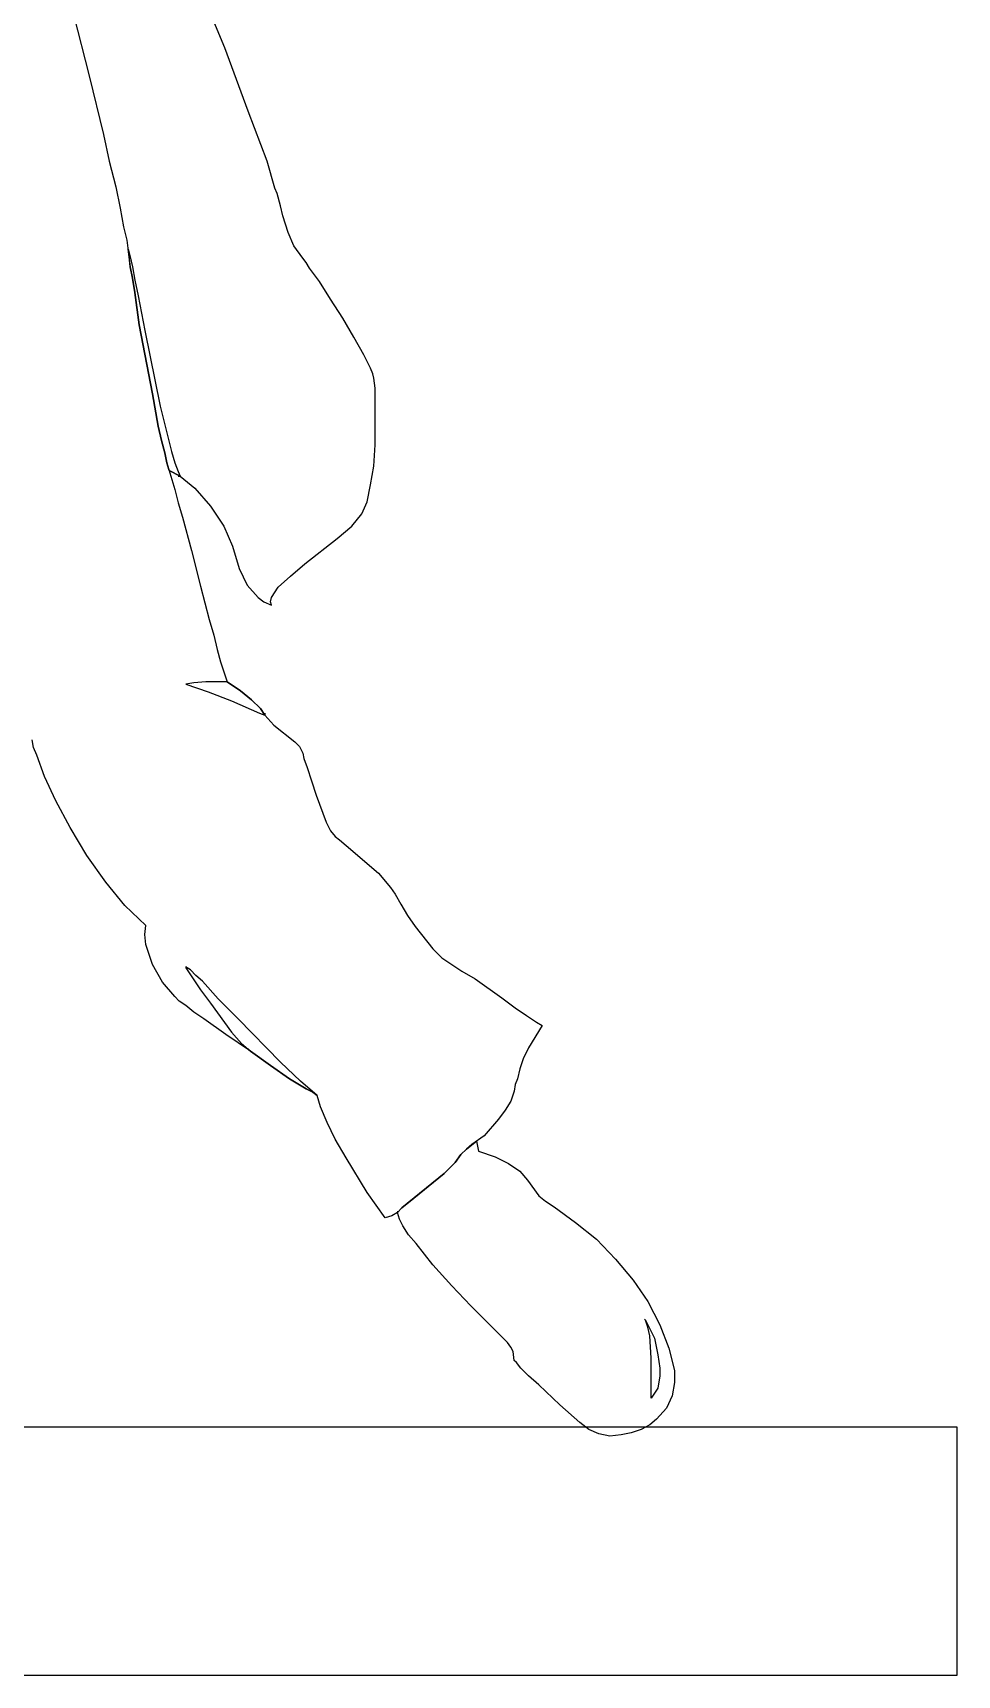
# Model space of a CAD drawing. Extents: x 0 to 10.6, y 0 to 13.5.
# Drawn here: x 6.34 to 10.58, y 0 to 7.53 of the extents above; entities that cross this region are included whole.
import ezdxf

# ---------------------------------------------------------------- set-up
doc = ezdxf.new("R2010")
doc.units = 0
doc.layers.add('CK_LEVEL_1', color=7, linetype='CONTINUOUS')

msp = doc.modelspace()

# ---------------------------------------------------------------- linework, layer by layer
at = {"layer": 'CK_LEVEL_1', "color": 2, "linetype": 'CONTINUOUS'}
for p, q in [((7.219665, 7.464573), (6.954349, 8.107455)), ((6.525761, 7.61764), (6.597192, 7.337017)), ((7.326812, 7.173745), (7.219665, 7.464573)), ((6.597192, 7.337017), (6.663521, 7.066598)), ((7.41355, 6.944145), (7.326812, 7.173745)), ((6.663521, 7.066598), (6.689032, 6.944145)), ((6.689032, 6.944145), (6.719646, 6.826793)), ((7.449266, 6.821691), (7.41355, 6.944145)), ((6.719646, 6.826793), (6.740055, 6.729851)), ((7.45947, 6.79618), (7.449266, 6.821691)), ((7.474777, 6.740055), (7.45947, 6.79618)), ((6.740055, 6.729851), (6.755361, 6.643113)), ((7.484981, 6.694135), (7.474777, 6.740055)), ((6.755361, 6.643113), (6.770668, 6.581886)), ((7.510493, 6.617601), (7.484981, 6.694135)), ((6.770668, 6.581886), (6.785975, 6.459432)), ((7.536004, 6.556375), (7.510493, 6.617601)), ((7.576822, 6.50025), (7.536004, 6.556375)), ((6.780873, 6.505352), (6.77577, 6.541068)), ((6.77577, 6.541068), (6.785975, 6.505352)), ((6.785975, 6.459432), (6.780873, 6.505352)), ((6.785975, 6.505352), (6.796179, 6.459432)), ((7.592128, 6.479841), (7.576822, 6.50025)), ((7.607435, 6.45433), (7.592128, 6.479841)), ((6.785975, 6.459432), (6.796179, 6.40841)), ((6.796179, 6.40841), (6.785975, 6.459432)), ((6.796179, 6.459432), (6.806384, 6.398205)), ((6.796179, 6.40841), (6.806384, 6.342081)), ((6.806384, 6.342081), (6.796179, 6.40841)), ((7.653355, 6.393103), (7.607435, 6.45433)), ((6.806384, 6.398205), (6.821691, 6.326774)), ((6.806384, 6.342081), (6.826793, 6.194116)), ((6.826793, 6.194116), (6.806384, 6.342081)), ((7.704378, 6.311467), (7.653355, 6.393103)), ((6.821691, 6.326774), (6.852304, 6.168605)), ((7.760502, 6.224729), (7.704378, 6.311467)), ((6.826793, 6.194116), (6.88802, 5.877777)), ((6.88802, 5.877777), (6.826793, 6.194116)), ((7.811525, 6.137991), (7.760502, 6.224729)), ((6.852304, 6.168605), (6.923735, 5.821653)), ((7.857445, 6.056355), (7.811525, 6.137991)), ((7.888058, 5.995129), (7.857445, 6.056355)), ((7.898263, 5.969617), (7.888058, 5.995129)), ((7.903365, 5.949208), (7.898263, 5.969617)), ((6.88802, 5.877777), (6.913531, 5.729812)), ((6.913531, 5.729812), (6.88802, 5.877777)), ((7.908467, 5.903288), (7.903365, 5.949208)), ((7.908467, 5.643074), (7.908467, 5.903288)), ((6.923735, 5.821653), (6.974758, 5.612461)), ((6.913531, 5.729812), (6.928838, 5.663483)), ((6.928838, 5.663483), (6.913531, 5.729812)), ((6.928838, 5.663483), (6.944144, 5.607359)), ((6.944144, 5.607359), (6.928838, 5.663483)), ((6.944144, 5.607359), (6.954349, 5.561438)), ((6.954349, 5.561438), (6.944144, 5.607359)), ((6.974758, 5.612461), (6.990064, 5.561438)), ((7.903365, 5.546132), (7.908467, 5.643074)), ((6.954349, 5.561438), (6.990064, 5.438985)), ((6.964553, 5.525723), (6.954349, 5.561438)), ((6.964553, 5.525723), (7.015576, 5.500212)), ((7.015576, 5.500212), (6.964553, 5.525723)), ((6.990064, 5.561438), (7.005371, 5.520621)), ((7.005371, 5.520621), (7.015576, 5.500212)), ((7.005371, 5.500212), (7.015576, 5.500212)), ((7.015576, 5.500212), (7.081905, 5.444087)), ((7.888058, 5.459394), (7.903365, 5.546132)), ((6.990064, 5.438985), (7.005371, 5.377758)), ((7.081905, 5.444087), (7.153336, 5.362451)), ((7.872751, 5.38286), (7.888058, 5.459394)), ((7.005371, 5.377758), (7.02578, 5.311429)), ((7.153336, 5.362451), (7.214563, 5.270611)), ((7.84724, 5.326736), (7.872751, 5.38286)), ((7.02578, 5.311429), (7.066598, 5.158362)), ((7.80132, 5.270611), (7.84724, 5.326736)), ((7.214563, 5.270611), (7.255381, 5.178771)), ((7.587026, 5.097135), (7.734991, 5.214486)), ((7.734991, 5.214486), (7.80132, 5.270611)), ((7.066598, 5.158362), (7.107416, 4.99509)), ((7.255381, 5.178771), (7.285994, 5.076726)), ((7.285994, 5.076726), (7.32171, 5.000192)), ((7.520697, 5.04101), (7.587026, 5.097135)), ((7.107416, 4.99509), (7.148234, 4.842023)), ((7.32171, 5.000192), (7.372732, 4.944068)), ((7.433959, 4.944068), (7.464572, 4.989988)), ((7.464572, 4.989988), (7.520697, 5.04101)), ((7.372732, 4.944068), (7.398243, 4.923659)), ((7.398243, 4.923659), (7.433959, 4.908352)), ((7.428857, 4.923659), (7.433959, 4.944068)), ((7.433959, 4.908352), (7.428857, 4.923659)), ((7.148234, 4.842023), (7.168643, 4.770592)), ((7.168643, 4.770592), (7.183949, 4.704263)), ((7.183949, 4.704263), (7.199256, 4.648138)), ((7.199256, 4.648138), (7.22987, 4.556298)), ((7.076802, 4.551196), (7.041087, 4.546093)), ((7.041087, 4.546093), (7.143131, 4.510378)), ((7.132927, 4.556298), (7.076802, 4.551196)), ((7.22987, 4.556298), (7.132927, 4.556298)), ((7.22987, 4.556298), (7.291096, 4.51548)), ((7.291096, 4.51548), (7.22987, 4.556298)), ((7.143131, 4.510378), (7.250278, 4.46956)), ((7.250278, 4.46956), (7.377834, 4.413435)), ((7.291096, 4.51548), (7.342119, 4.474662)), ((7.342119, 4.474662), (7.291096, 4.51548)), ((7.342119, 4.474662), (7.382937, 4.433844)), ((7.382937, 4.433844), (7.342119, 4.474662)), ((7.377834, 4.413435), (7.403346, 4.403231)), ((7.382937, 4.433844), (7.403346, 4.403231)), ((7.403346, 4.403231), (7.382937, 4.433844)), ((7.403346, 4.413435), (7.403346, 4.403231)), ((7.403346, 4.403231), (7.444163, 4.35731)), ((7.444163, 4.35731), (7.541106, 4.280777)), ((6.34208, 4.255266), (6.336978, 4.290981)), ((6.357387, 4.21955), (6.34208, 4.255266)), ((6.393103, 4.122608), (6.357387, 4.21955)), ((7.541106, 4.280777), (7.561515, 4.260368)), ((7.561515, 4.260368), (7.576822, 4.229755)), ((7.576822, 4.229755), (7.581924, 4.204243)), ((7.581924, 4.204243), (7.597231, 4.163425)), ((7.597231, 4.163425), (7.61764, 4.102199)), ((6.444125, 4.010358), (6.393103, 4.122608)), ((7.61764, 4.102199), (7.638048, 4.03587)), ((6.510454, 3.887905), (6.444125, 4.010358)), ((7.638048, 4.03587), (7.683969, 3.913416)), ((6.586988, 3.760349), (6.510454, 3.887905)), ((7.683969, 3.913416), (7.704378, 3.872598)), ((7.704378, 3.872598), (7.724787, 3.847087)), ((7.724787, 3.847087), (7.745195, 3.83178)), ((7.745195, 3.83178), (7.775809, 3.806269)), ((7.775809, 3.806269), (7.923774, 3.678713)), ((6.673726, 3.637895), (6.586988, 3.760349)), ((6.760464, 3.530748), (6.673726, 3.637895)), ((7.923774, 3.678713), (7.979898, 3.612384)), ((7.979898, 3.612384), (8.000307, 3.58177)), ((8.000307, 3.58177), (8.025818, 3.53585)), ((6.857406, 3.438908), (6.760464, 3.530748)), ((8.025818, 3.53585), (8.056432, 3.484828)), ((8.056432, 3.484828), (8.092148, 3.433806)), ((6.852304, 3.39809), (6.857406, 3.438908)), ((6.857406, 3.35217), (6.852304, 3.39809)), ((8.092148, 3.433806), (8.173782, 3.331761)), ((6.88802, 3.26033), (6.857406, 3.35217)), ((8.173783, 3.331761), (8.214602, 3.290943)), ((6.93394, 3.178694), (6.88802, 3.26033)), ((7.046189, 3.245023), (7.041087, 3.250125)), ((7.041087, 3.250125), (7.041087, 3.245023)), ((7.041087, 3.245023), (7.046189, 3.234818)), ((7.061496, 3.234818), (7.046189, 3.245023)), ((8.214601, 3.290943), (8.306441, 3.229716)), ((6.990064, 3.112365), (6.93394, 3.178694)), ((7.046189, 3.234818), (7.0717, 3.199103)), ((7.087007, 3.209307), (7.061496, 3.234818)), ((7.0717, 3.199103), (7.107416, 3.142978)), ((7.11762, 3.183796), (7.087007, 3.209307)), ((7.189052, 3.10216), (7.11762, 3.183796)), ((8.306442, 3.229716), (8.367668, 3.194)), ((8.367668, 3.194), (8.490122, 3.107262)), ((7.010473, 3.091956), (6.990064, 3.112365)), ((7.041087, 3.071547), (7.010473, 3.091956)), ((7.107416, 3.142978), (7.153336, 3.081751)), ((7.280892, 3.01032), (7.189052, 3.10216)), ((8.490122, 3.107262), (8.551349, 3.061342)), ((7.076802, 3.040933), (7.041087, 3.071547)), ((7.122723, 3.01032), (7.076802, 3.040933)), ((7.153336, 3.081751), (7.250278, 2.949093)), ((8.551349, 3.061342), (8.60237, 3.025627)), ((8.602371, 3.025627), (8.648292, 2.995013)), ((7.224767, 2.938889), (7.122723, 3.01032)), ((7.337017, 2.862355), (7.224767, 2.938889)), ((7.250278, 2.949093), (7.296199, 2.898071)), ((7.474777, 2.811333), (7.280892, 3.01032)), ((8.673803, 2.979706), (8.612576, 2.877662)), ((8.648291, 2.995013), (8.673802, 2.979706)), ((7.296199, 2.898071), (7.337017, 2.862355)), ((7.326812, 2.87256), (7.337017, 2.862355)), ((8.612576, 2.877662), (8.587065, 2.826639)), ((7.428857, 2.796026), (7.337017, 2.862355)), ((7.337017, 2.862355), (7.428857, 2.796026)), ((7.515595, 2.734799), (7.428857, 2.796026)), ((7.428857, 2.796026), (7.515595, 2.734799)), ((7.566617, 2.724595), (7.474777, 2.811333)), ((8.587065, 2.826639), (8.571757, 2.780719)), ((7.592128, 2.688879), (7.515595, 2.734799)), ((7.515595, 2.734799), (7.592128, 2.688879)), ((7.643151, 2.658266), (7.566617, 2.724595)), ((8.561553, 2.734799), (8.551349, 2.709288)), ((8.571758, 2.780719), (8.561553, 2.734799)), ((7.622742, 2.673572), (7.592128, 2.688879)), ((7.592128, 2.688879), (7.622742, 2.673572)), ((7.643151, 2.658266), (7.622742, 2.673572)), ((7.622742, 2.673572), (7.643151, 2.658266)), ((7.658457, 2.607243), (7.643151, 2.658266)), ((8.546247, 2.678675), (8.530939, 2.632754)), ((8.551349, 2.709288), (8.546247, 2.678675)), ((7.689071, 2.535812), (7.658457, 2.607243)), ((8.505429, 2.591936), (8.474815, 2.551119)), ((8.53094, 2.632754), (8.505429, 2.591936)), ((7.724787, 2.459278), (7.689071, 2.535812)), ((8.474815, 2.551119), (8.408486, 2.474585)), ((7.775809, 2.37254), (7.724787, 2.459278)), ((8.301339, 2.387847), (8.32685, 2.413358)), ((8.32685, 2.413358), (8.301339, 2.387847)), ((8.32685, 2.413358), (8.372771, 2.449074)), ((8.352362, 2.433767), (8.32685, 2.413358)), ((8.408486, 2.474585), (8.352363, 2.433767)), ((8.372771, 2.449074), (8.382976, 2.403154)), ((7.872751, 2.214371), (7.775809, 2.37254)), ((8.224806, 2.301109), (8.275827, 2.352131)), ((8.275828, 2.352131), (8.224807, 2.301109)), ((8.275828, 2.352131), (8.301339, 2.387847)), ((8.301339, 2.387847), (8.275828, 2.352131)), ((8.382975, 2.403154), (8.459509, 2.377643)), ((8.459509, 2.377643), (8.520735, 2.347029)), ((8.520735, 2.347029), (8.571757, 2.311313)), ((8.224806, 2.301109), (8.030921, 2.14294)), ((8.061534, 2.168451), (8.224806, 2.301109)), ((8.571758, 2.311313), (8.607474, 2.270496)), ((8.607474, 2.270496), (8.658496, 2.199064)), ((7.954387, 2.097019), (7.872751, 2.214371)), ((8.658496, 2.199064), (8.689109, 2.173553)), ((8.010512, 2.122531), (7.985002, 2.107224)), ((8.020716, 2.091917), (8.010511, 2.122531)), ((8.010512, 2.122531), (8.030921, 2.14294)), ((8.030921, 2.14294), (8.010512, 2.122531)), ((8.010512, 2.127633), (8.010512, 2.122531)), ((8.030921, 2.14294), (8.061534, 2.168451)), ((8.689109, 2.173553), (8.729927, 2.148042)), ((8.729927, 2.148042), (8.82687, 2.076611)), ((7.985001, 2.107224), (7.954387, 2.097019)), ((8.036023, 2.061304), (8.020716, 2.091917)), ((8.061534, 2.020486), (8.036023, 2.061304)), ((8.82687, 2.076611), (8.923812, 2.000077)), ((8.09725, 1.979668), (8.061534, 2.020486)), ((8.173783, 1.882726), (8.09725, 1.979668)), ((8.923812, 2.000077), (9.01055, 1.908237)), ((9.01055, 1.908237), (9.092186, 1.811294)), ((8.260521, 1.785783), (8.173783, 1.882726)), ((9.092186, 1.811294), (9.158515, 1.714352)), ((8.347259, 1.693943), (8.260521, 1.785783)), ((8.515633, 1.525569), (8.347259, 1.693943)), ((9.158515, 1.714352), (9.21464, 1.607205)), ((9.143208, 1.632716), (9.148311, 1.627614)), ((9.148311, 1.627614), (9.189129, 1.545978)), ((9.158515, 1.597), (9.148311, 1.627614)), ((9.16872, 1.556182), (9.158515, 1.597)), ((9.21464, 1.607205), (9.255458, 1.500058)), ((8.53094, 1.50516), (8.515633, 1.525569)), ((9.173822, 1.454138), (9.16872, 1.556182)), ((9.189129, 1.545978), (9.204435, 1.469444)), ((8.541144, 1.484751), (8.53094, 1.50516)), ((8.546247, 1.443933), (8.541143, 1.484751)), ((8.556451, 1.433729), (8.546247, 1.443933)), ((8.57686, 1.408217), (8.556452, 1.433729)), ((9.173822, 1.270457), (9.173822, 1.454138)), ((9.204435, 1.469444), (9.214641, 1.408217)), ((9.255458, 1.500058), (9.280969, 1.398013)), ((8.612576, 1.372502), (8.576859, 1.408217)), ((8.658496, 1.331684), (8.612576, 1.372502)), ((9.21464, 1.372502), (9.204434, 1.316377)), ((9.21464, 1.408217), (9.21464, 1.372502)), ((9.280969, 1.398013), (9.280969, 1.341888)), ((8.755438, 1.239844), (8.658496, 1.331684)), ((9.204435, 1.316377), (9.173822, 1.270457)), ((9.280969, 1.341888), (9.270763, 1.280662)), ((8.847279, 1.158208), (8.755438, 1.239844)), ((9.245253, 1.224537), (9.199332, 1.173515)), ((9.270764, 1.280662), (9.245254, 1.224537)), ((10.576937, 1.137799), (0, 1.137799)), ((8.888097, 1.127594), (8.847279, 1.158208)), ((9.16872, 1.148003), (9.127902, 1.127594)), ((9.199333, 1.173515), (9.16872, 1.148003)), ((10.576937, 0), (10.576937, 1.137799)), ((8.934017, 1.107186), (8.888097, 1.127594)), ((8.985039, 1.096981), (8.934017, 1.107186)), ((9.036061, 1.102083), (8.98504, 1.096981)), ((9.081982, 1.112288), (9.03606, 1.102083)), ((9.127902, 1.127594), (9.081982, 1.112288)), ((0, 0), (10.576937, 0))]:
    msp.add_line(p, q, dxfattribs=at)

doc.saveas('drawing.dxf')
